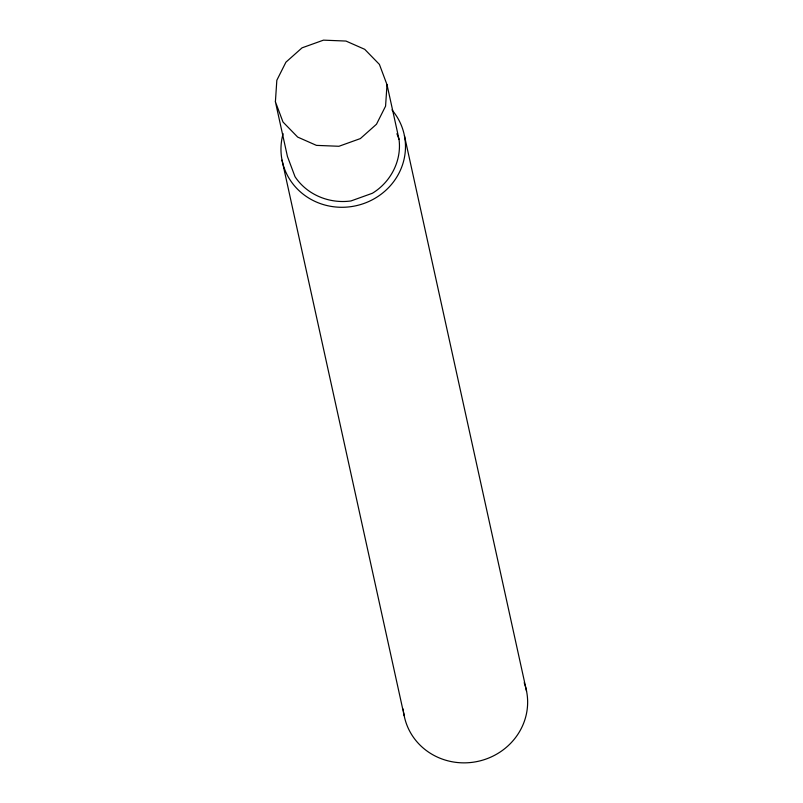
<?xml version="1.0" encoding="UTF-8"?>
<svg xmlns="http://www.w3.org/2000/svg" width="803" height="803" viewBox="0 0 803 803"><rect width="100%" height="100%" fill="white"/><g stroke="black" fill="none" stroke-linecap="round" stroke-linejoin="round"><path stroke-width="1.2" d="M275.399 101.75L276.834 80.26L285.918 62.182L302.048 47.839L323.468 40.15L345.973 41.053L364.723 49.324L379.407 64.401L387.006 84.676L399.031 139.351C401.831 160.821 390.7 182.14 372.381 193.262L350.961 200.951C329.541 203.952 307.087 194.938 295.022 176.7L287.424 156.434L275.399 101.75L282.997 122.016L297.682 137.092L316.432 145.373L338.936 146.276L360.356 138.588L376.487 124.234L385.57 106.167L387.006 84.676M396.913 133.72L399.031 139.351M404.421 135.667L526.567 691.232M282.024 160.118L404.18 715.684M391.964 109.921A62.403 59.251 -12.4 0 1 355.859 205.779A62.403 59.251 -12.4 0 1 283.108 133.689M524.178 682.701A62.403 59.251 -12.4 0 1 479.712 760.953A62.403 59.251 -12.4 0 1 403.628 712.412M403.487 711.307A62.403 59.251 -12.4 0 1 403.277 709.099"/></g></svg>
